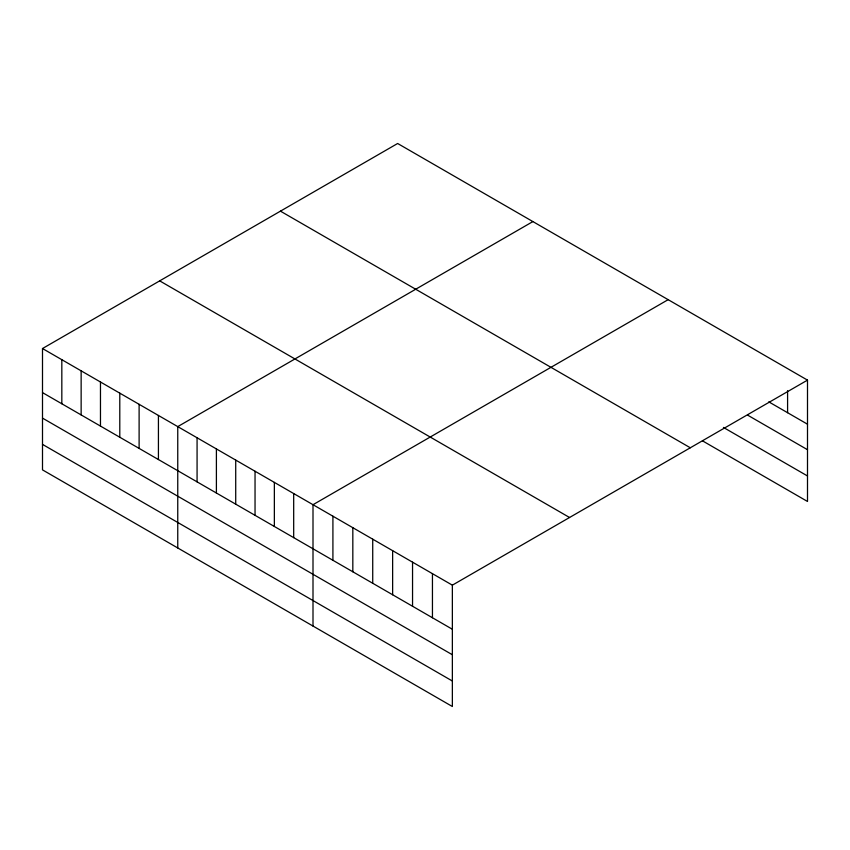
<?xml version="1.0" encoding="UTF-8"?>
<svg xmlns="http://www.w3.org/2000/svg" width="850" height="850" viewBox="0 0 850 850"><rect width="100%" height="100%" fill="white"/><g stroke="black" fill="none" stroke-linecap="round" stroke-linejoin="round"><path stroke-width="1.27" d="M42.5 348.532L452.359 585.161L452.359 706.509L42.5 469.88L42.5 348.532L397.641 143.491L807.5 380.12L807.5 501.468L702.429 440.81M532.897 221.574L177.756 426.615L177.756 547.963M668.153 299.668L313.002 504.709L313.002 626.057M452.359 585.161L807.5 380.12M768.793 401.859L807.5 424.203M747.777 415.225L807.5 449.703M723.446 427.444L807.5 475.968M280.447 211.151L690.306 447.78M159.694 280.872L569.553 517.501M42.5 392.615L452.359 629.244M42.5 418.115L452.359 654.744M42.5 444.38L452.359 681.009M787.589 390.671L787.589 412.717M432.448 573.665L432.448 617.759M412.547 562.169L412.547 606.263M392.636 550.683L392.636 594.766M372.725 539.187L372.725 583.27M352.824 527.691L352.824 571.784M332.913 516.194L332.913 560.288M293.686 493.553L293.686 537.636M274.359 482.396L274.359 526.479M255.042 471.24L255.042 515.323M235.716 460.084L235.716 504.167M216.399 448.928L216.399 493.021M197.072 437.771L197.072 481.865M158.429 415.459L158.429 459.553M139.113 404.303L139.113 448.396M119.786 393.157L119.786 437.24M100.47 382.001L100.47 426.084M81.143 370.844L81.143 414.928M61.827 359.688L61.827 403.771"/></g></svg>
